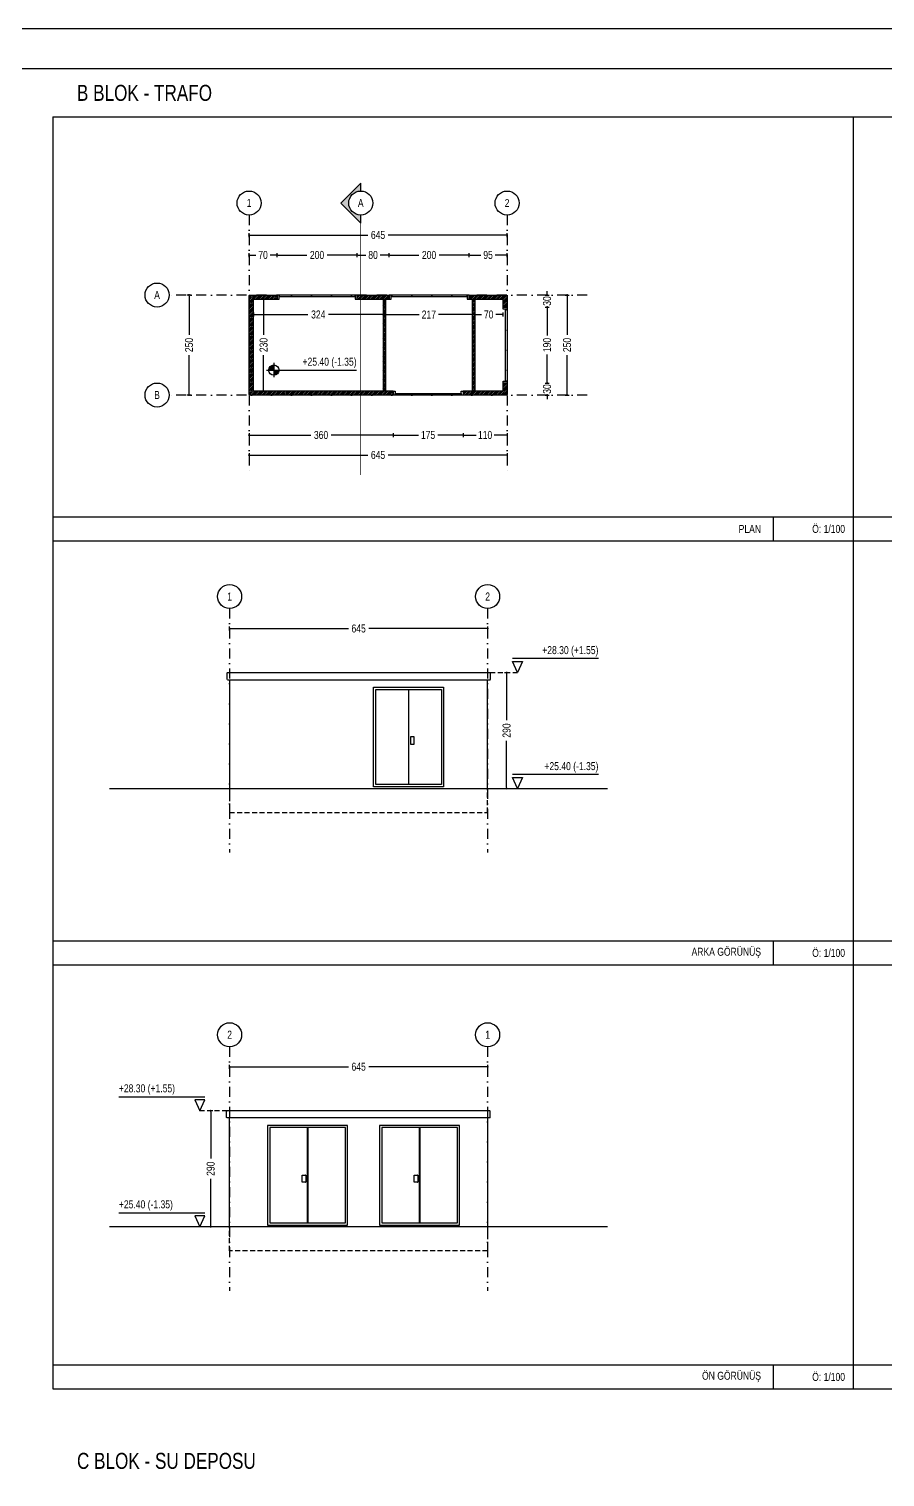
# Model space of a CAD drawing. Header units: centimetres. Extents: x 26569 to 160723, y -3143 to 14565.
# Drawn here: x 153141 to 155281, y 5937 to 9557 of the extents above; entities that cross this region are included whole.
import ezdxf
from ezdxf.enums import TextEntityAlignment as Align

# ---------------------------------------------------------------- set-up
doc = ezdxf.new("R2010")
doc.units = ezdxf.units.CM
doc.header["$LTSCALE"] = 100
doc.linetypes.add('DASHDOT2', pattern=[0.5, 0.25, -0.125, 0, -0.125])
doc.linetypes.add('HIDDEN2', pattern=[0.1875, 0.125, -0.0625])
for name, color, linetype in [('A-ANNO-DIMS', 187, 'Continuous'), ('A-ANNO-GRID', 155, 'DASHDOT2'), ('A-ANNO-TEXT', 50, 'Continuous'), ('A-ANNO-TTBL', 157, 'Continuous'), ('A-DOOR', 193, 'Continuous'), ('A-ELEV-01', 255, 'Continuous'), ('S-CONC', 5, 'Continuous'), ('S-HTCH', 8, 'Continuous')]:
    doc.layers.add(name, color=color, linetype=linetype)
doc.styles.add('Fields_100', font='act_simplex.shx', dxfattribs={"width": 0.8, "height": 20})
doc.styles.add('Fields_200', font='act_simplex.shx', dxfattribs={"width": 0.8, "height": 40})
doc.dimstyles.new('FIELDS_100', dxfattribs={"dimscale": 0, "dimtxt": 20, "dimasz": 5, "dimexe": 5, "dimexo": 5, "dimgap": 5, "dimtad": 0, "dimdec": 0, "dimzin": 0, "dimdsep": 46, "dimtxsty": 'Fields_100', "dimblk": 'DOT', "dimcen": 0.09, "dimclrt": 50, "dimadec": 0, "dimazin": 0, "dimtfac": 1, "dimtdec": 0, "dimtix": 1, "dimtofl": 0, "dimtmove": 1, "dimatfit": 3, "dimfxl": 5, "dimfxlon": 1, "dimtolj": 1, "dimtzin": 0, "dimarcsym": 0})
pattern_1 = [(45, (131937.099, 10770.5856), (-2.24506403, 2.24506403), [])]

# ---------------------------------------------------------------- blocks, each defined once
blk = doc.blocks.new('_Dot')
at = {"color": 0, "linetype": 'ByBlock', "lineweight": -2}
blk.add_line((-0.5, 0), (-1, 0), dxfattribs=at)
at = {"color": 0, "linetype": 'ByBlock', "const_width": 0.5}
blk.add_lwpolyline([(-0.25, 0, 1), (0.25, 0, 1)], format="xyb", close=True, dxfattribs=at)
blk = doc.blocks.new('*D541')
at = {"layer": 'A-ANNO-DIMS', "color": 0, "lineweight": -2, "transparency": 16777216}
for p, q in [((153761.1, 8987.1), (153761.1, 8997.1)), ((153766.1, 8992.1), (153835.6, 8992.1)), ((153956.2, 8992.1), (153886.7, 8992.1)), ((153961.2, 8987.1), (153961.2, 8997.1))]:
    blk.add_line(p, q, dxfattribs=at)
at = {"layer": 'DEFPOINTS', "color": 0, "transparency": 16777216}
for p in [(153961.2, 8992.1), (153761.1, 8890.7), (153961.2, 8892.1)]:
    blk.add_point(p, dxfattribs=at)
at = {"layer": 'A-ANNO-DIMS', "color": 0, "lineweight": -2, "transparency": 16777216, "xscale": 5, "yscale": 5, "zscale": 5, "rotation": 180}
blk.add_blockref('_Dot', (153761.1, 8992.1), dxfattribs=at)
at = {"layer": 'A-ANNO-DIMS', "color": 0, "lineweight": -2, "transparency": 16777216, "xscale": 5, "yscale": 5, "zscale": 5}
blk.add_blockref('_Dot', (153961.2, 8992.1), dxfattribs=at)
at = {"layer": 'A-ANNO-DIMS', "color": 50, "transparency": 16777216, "insert": (153861.2, 8992.1), "char_height": 20, "attachment_point": 5, "style": 'Fields_100'}
blk.add_mtext('\\A1;200', dxfattribs=at)
blk = doc.blocks.new('*D542')
at = {"layer": 'A-ANNO-DIMS', "color": 0, "lineweight": -2, "transparency": 16777216}
for p, q in [((153961.2, 8987.1), (153961.2, 8997.1)), ((153966.2, 8992.1), (153983.3, 8992.1)), ((154036.2, 8992.1), (154019.2, 8992.1)), ((154041.2, 8987.1), (154041.2, 8997.1))]:
    blk.add_line(p, q, dxfattribs=at)
at = {"layer": 'DEFPOINTS', "color": 0, "transparency": 16777216}
for p in [(154041.2, 8992.1), (153961.2, 8892.1), (154041.2, 8892.1)]:
    blk.add_point(p, dxfattribs=at)
at = {"layer": 'A-ANNO-DIMS', "color": 0, "lineweight": -2, "transparency": 16777216, "xscale": 5, "yscale": 5, "zscale": 5, "rotation": 180}
blk.add_blockref('_Dot', (153961.2, 8992.1), dxfattribs=at)
at = {"layer": 'A-ANNO-DIMS', "color": 0, "lineweight": -2, "transparency": 16777216, "xscale": 5, "yscale": 5, "zscale": 5}
blk.add_blockref('_Dot', (154041.2, 8992.1), dxfattribs=at)
at = {"layer": 'A-ANNO-DIMS', "color": 50, "transparency": 16777216, "insert": (154001.2, 8992.1), "char_height": 20, "attachment_point": 5, "style": 'Fields_100'}
blk.add_mtext('\\A1;80', dxfattribs=at)
blk = doc.blocks.new('*D543')
at = {"layer": 'A-ANNO-DIMS', "color": 0, "lineweight": -2, "transparency": 16777216}
for p, q in [((154041.2, 8987.1), (154041.2, 8997.1)), ((154046.2, 8992.1), (154115.7, 8992.1)), ((154236.2, 8992.1), (154166.8, 8992.1)), ((154241.2, 8987.1), (154241.2, 8997.1))]:
    blk.add_line(p, q, dxfattribs=at)
at = {"layer": 'DEFPOINTS', "color": 0, "transparency": 16777216}
for p in [(154241.2, 8992.1), (154041.2, 8892.1), (154241.2, 8892.1)]:
    blk.add_point(p, dxfattribs=at)
at = {"layer": 'A-ANNO-DIMS', "color": 0, "lineweight": -2, "transparency": 16777216, "xscale": 5, "yscale": 5, "zscale": 5, "rotation": 180}
blk.add_blockref('_Dot', (154041.2, 8992.1), dxfattribs=at)
at = {"layer": 'A-ANNO-DIMS', "color": 0, "lineweight": -2, "transparency": 16777216, "xscale": 5, "yscale": 5, "zscale": 5}
blk.add_blockref('_Dot', (154241.2, 8992.1), dxfattribs=at)
at = {"layer": 'A-ANNO-DIMS', "color": 50, "transparency": 16777216, "insert": (154141.2, 8992.1), "char_height": 20, "attachment_point": 5, "style": 'Fields_100'}
blk.add_mtext('\\A1;200', dxfattribs=at)
blk = doc.blocks.new('*D544')
at = {"layer": 'A-ANNO-DIMS', "color": 0, "lineweight": -2, "transparency": 16777216}
for p, q in [((154241.2, 8987.1), (154241.2, 8997.1)), ((154246.2, 8992.1), (154270.8, 8992.1)), ((154331.2, 8992.1), (154306.7, 8992.1)), ((154336.2, 8987.1), (154336.2, 8997.1))]:
    blk.add_line(p, q, dxfattribs=at)
at = {"layer": 'DEFPOINTS', "color": 0, "transparency": 16777216}
for p in [(154336.2, 8992.1), (154241.2, 8892.1), (154336.2, 8890.7)]:
    blk.add_point(p, dxfattribs=at)
at = {"layer": 'A-ANNO-DIMS', "color": 0, "lineweight": -2, "transparency": 16777216, "xscale": 5, "yscale": 5, "zscale": 5, "rotation": 180}
blk.add_blockref('_Dot', (154241.2, 8992.1), dxfattribs=at)
at = {"layer": 'A-ANNO-DIMS', "color": 0, "lineweight": -2, "transparency": 16777216, "xscale": 5, "yscale": 5, "zscale": 5}
blk.add_blockref('_Dot', (154336.2, 8992.1), dxfattribs=at)
at = {"layer": 'A-ANNO-DIMS', "color": 50, "transparency": 16777216, "insert": (154288.7, 8992.1), "char_height": 20, "attachment_point": 5, "style": 'Fields_100'}
blk.add_mtext('\\A1;95', dxfattribs=at)
blk = doc.blocks.new('*D545')
at = {"layer": 'A-ANNO-DIMS', "color": 0, "lineweight": -2, "transparency": 16777216}
for p, q in [((153691.2, 9037.1), (153691.2, 9047.1)), ((153696.2, 9042.1), (153988.2, 9042.1)), ((154331.2, 9042.1), (154039.3, 9042.1)), ((154336.2, 9037.1), (154336.2, 9047.1))]:
    blk.add_line(p, q, dxfattribs=at)
at = {"layer": 'DEFPOINTS', "color": 0, "transparency": 16777216}
for p in [(154336.2, 9042.1), (153691.2, 8890.7), (154336.2, 8890.7)]:
    blk.add_point(p, dxfattribs=at)
at = {"layer": 'A-ANNO-DIMS', "color": 0, "lineweight": -2, "transparency": 16777216, "xscale": 5, "yscale": 5, "zscale": 5, "rotation": 180}
blk.add_blockref('_Dot', (153691.2, 9042.1), dxfattribs=at)
at = {"layer": 'A-ANNO-DIMS', "color": 0, "lineweight": -2, "transparency": 16777216, "xscale": 5, "yscale": 5, "zscale": 5}
blk.add_blockref('_Dot', (154336.2, 9042.1), dxfattribs=at)
at = {"layer": 'A-ANNO-DIMS', "color": 50, "transparency": 16777216, "insert": (154013.7, 9042.1), "char_height": 20, "attachment_point": 5, "style": 'Fields_100'}
blk.add_mtext('\\A1;645', dxfattribs=at)
blk = doc.blocks.new('*D546')
at = {"layer": 'A-ANNO-DIMS', "color": 0, "lineweight": -2, "transparency": 16777216}
for p, q in [((153691.2, 8547.1), (153691.2, 8537.1)), ((154051.2, 8547.1), (154051.2, 8537.1)), ((153696.2, 8542.1), (153845.7, 8542.1)), ((154046.2, 8542.1), (153896.8, 8542.1))]:
    blk.add_line(p, q, dxfattribs=at)
at = {"layer": 'DEFPOINTS', "color": 0, "transparency": 16777216}
for p in [(153691.2, 8643.5), (154051.2, 8642.1), (154051.2, 8542.1)]:
    blk.add_point(p, dxfattribs=at)
at = {"layer": 'A-ANNO-DIMS', "color": 0, "lineweight": -2, "transparency": 16777216, "xscale": 5, "yscale": 5, "zscale": 5, "rotation": 180}
blk.add_blockref('_Dot', (153691.2, 8542.1), dxfattribs=at)
at = {"layer": 'A-ANNO-DIMS', "color": 0, "lineweight": -2, "transparency": 16777216, "xscale": 5, "yscale": 5, "zscale": 5}
blk.add_blockref('_Dot', (154051.2, 8542.1), dxfattribs=at)
at = {"layer": 'A-ANNO-DIMS', "color": 50, "transparency": 16777216, "insert": (153871.2, 8542.1), "char_height": 20, "attachment_point": 5, "style": 'Fields_100'}
blk.add_mtext('\\A1;360', dxfattribs=at)
blk = doc.blocks.new('*D547')
at = {"layer": 'A-ANNO-DIMS', "color": 0, "lineweight": -2, "transparency": 16777216}
for p, q in [((154051.2, 8547.1), (154051.2, 8537.1)), ((154226.2, 8547.1), (154226.2, 8537.1)), ((154056.2, 8542.1), (154114.7, 8542.1)), ((154221.2, 8542.1), (154162.8, 8542.1))]:
    blk.add_line(p, q, dxfattribs=at)
at = {"layer": 'DEFPOINTS', "color": 0, "transparency": 16777216}
for p in [(154051.2, 8642.1), (154226.2, 8642.1), (154226.2, 8542.1)]:
    blk.add_point(p, dxfattribs=at)
at = {"layer": 'A-ANNO-DIMS', "color": 0, "lineweight": -2, "transparency": 16777216, "xscale": 5, "yscale": 5, "zscale": 5, "rotation": 180}
blk.add_blockref('_Dot', (154051.2, 8542.1), dxfattribs=at)
at = {"layer": 'A-ANNO-DIMS', "color": 0, "lineweight": -2, "transparency": 16777216, "xscale": 5, "yscale": 5, "zscale": 5}
blk.add_blockref('_Dot', (154226.2, 8542.1), dxfattribs=at)
at = {"layer": 'A-ANNO-DIMS', "color": 50, "transparency": 16777216, "insert": (154138.7, 8542.1), "char_height": 20, "attachment_point": 5, "style": 'Fields_100'}
blk.add_mtext('\\A1;175', dxfattribs=at)
blk = doc.blocks.new('*D548')
at = {"layer": 'A-ANNO-DIMS', "color": 0, "lineweight": -2, "transparency": 16777216}
for p, q in [((154226.2, 8547.1), (154226.2, 8537.1)), ((154336.2, 8547.1), (154336.2, 8537.1)), ((154231.2, 8542.1), (154258.7, 8542.1)), ((154331.2, 8542.1), (154303.8, 8542.1))]:
    blk.add_line(p, q, dxfattribs=at)
at = {"layer": 'DEFPOINTS', "color": 0, "transparency": 16777216}
for p in [(154226.2, 8642.1), (154336.2, 8643.5), (154336.2, 8542.1)]:
    blk.add_point(p, dxfattribs=at)
at = {"layer": 'A-ANNO-DIMS', "color": 0, "lineweight": -2, "transparency": 16777216, "xscale": 5, "yscale": 5, "zscale": 5, "rotation": 180}
blk.add_blockref('_Dot', (154226.2, 8542.1), dxfattribs=at)
at = {"layer": 'A-ANNO-DIMS', "color": 0, "lineweight": -2, "transparency": 16777216, "xscale": 5, "yscale": 5, "zscale": 5}
blk.add_blockref('_Dot', (154336.2, 8542.1), dxfattribs=at)
at = {"layer": 'A-ANNO-DIMS', "color": 50, "transparency": 16777216, "insert": (154281.2, 8542.1), "char_height": 20, "attachment_point": 5, "style": 'Fields_100'}
blk.add_mtext('\\A1;110', dxfattribs=at)
blk = doc.blocks.new('*D549')
at = {"layer": 'A-ANNO-DIMS', "color": 0, "lineweight": -2, "transparency": 16777216}
for p, q in [((153691.2, 8497.1), (153691.2, 8487.1)), ((153696.2, 8492.1), (153988.2, 8492.1)), ((154331.2, 8492.1), (154039.3, 8492.1)), ((154336.2, 8497.1), (154336.2, 8487.1))]:
    blk.add_line(p, q, dxfattribs=at)
at = {"layer": 'DEFPOINTS', "color": 0, "transparency": 16777216}
for p in [(154336.2, 8964), (153691.2, 8643.5), (154336.2, 8492.1)]:
    blk.add_point(p, dxfattribs=at)
at = {"layer": 'A-ANNO-DIMS', "color": 0, "lineweight": -2, "transparency": 16777216, "xscale": 5, "yscale": 5, "zscale": 5, "rotation": 180}
blk.add_blockref('_Dot', (153691.2, 8492.1), dxfattribs=at)
at = {"layer": 'A-ANNO-DIMS', "color": 0, "lineweight": -2, "transparency": 16777216, "xscale": 5, "yscale": 5, "zscale": 5}
blk.add_blockref('_Dot', (154336.2, 8492.1), dxfattribs=at)
at = {"layer": 'A-ANNO-DIMS', "color": 50, "transparency": 16777216, "insert": (154013.7, 8492.1), "char_height": 20, "attachment_point": 5, "style": 'Fields_100'}
blk.add_mtext('\\A1;645', dxfattribs=at)
blk = doc.blocks.new('*D550')
at = {"layer": 'A-ANNO-DIMS', "color": 0, "lineweight": -2, "transparency": 16777216}
for p, q in [((153691.2, 8987.1), (153691.2, 8997.1)), ((153696.2, 8992.1), (153708.3, 8992.1)), ((153756.2, 8992.1), (153744.2, 8992.1)), ((153761.2, 8987.1), (153761.2, 8997.1))]:
    blk.add_line(p, q, dxfattribs=at)
at = {"layer": 'DEFPOINTS', "color": 0, "transparency": 16777216}
for p in [(153761.2, 8992.1), (153691.2, 8890.7), (153761.2, 8892.1)]:
    blk.add_point(p, dxfattribs=at)
at = {"layer": 'A-ANNO-DIMS', "color": 0, "lineweight": -2, "transparency": 16777216, "xscale": 5, "yscale": 5, "zscale": 5, "rotation": 180}
blk.add_blockref('_Dot', (153691.2, 8992.1), dxfattribs=at)
at = {"layer": 'A-ANNO-DIMS', "color": 0, "lineweight": -2, "transparency": 16777216, "xscale": 5, "yscale": 5, "zscale": 5}
blk.add_blockref('_Dot', (153761.2, 8992.1), dxfattribs=at)
at = {"layer": 'A-ANNO-DIMS', "color": 50, "transparency": 16777216, "insert": (153726.2, 8992.1), "char_height": 20, "attachment_point": 5, "style": 'Fields_100'}
blk.add_mtext('\\A1;70', dxfattribs=at)
blk = doc.blocks.new('*D551')
at = {"layer": 'A-ANNO-DIMS', "color": 0, "lineweight": -2, "transparency": 16777216}
for p, q in [((154481.2, 8892.1), (154491.2, 8892.1)), ((154486.2, 8887.1), (154486.2, 8792.7)), ((154486.2, 8647.1), (154486.2, 8741.5)), ((154481.2, 8642.1), (154491.2, 8642.1))]:
    blk.add_line(p, q, dxfattribs=at)
at = {"layer": 'DEFPOINTS', "color": 0, "transparency": 16777216}
for p in [(154334.8, 8892.1), (154334.8, 8642.1), (154486.2, 8642.1)]:
    blk.add_point(p, dxfattribs=at)
at = {"layer": 'A-ANNO-DIMS', "color": 0, "lineweight": -2, "transparency": 16777216, "xscale": 5, "yscale": 5, "zscale": 5}
for p, rotation in [((154486.2, 8892.1), 90), ((154486.2, 8642.1), 270)]:
    blk.add_blockref('_Dot', p, dxfattribs=dict(at, rotation=rotation))
at = {"layer": 'A-ANNO-DIMS', "color": 50, "transparency": 16777216, "insert": (154486.2, 8767.1), "char_height": 20, "attachment_point": 5, "rotation": 90, "style": 'Fields_100'}
blk.add_mtext('\\A1;250', dxfattribs=at)
blk = doc.blocks.new('*D552')
at = {"layer": 'A-ANNO-DIMS', "color": 0, "lineweight": -2, "transparency": 16777216}
for p, q in [((154431.2, 8672.1), (154441.2, 8672.1)), ((154436.2, 8677.1), (154436.2, 8682.1)), ((154431.2, 8642.1), (154441.2, 8642.1)), ((154436.2, 8637.1), (154436.2, 8632.1))]:
    blk.add_line(p, q, dxfattribs=at)
at = {"layer": 'DEFPOINTS', "color": 0, "transparency": 16777216}
for p in [(154334.8, 8672.1), (154436.2, 8672.1), (154334.8, 8642.1)]:
    blk.add_point(p, dxfattribs=at)
at = {"layer": 'A-ANNO-DIMS', "color": 0, "lineweight": -2, "transparency": 16777216, "xscale": 5, "yscale": 5, "zscale": 5}
for p, rotation in [((154436.2, 8672.1), 270), ((154436.2, 8642.1), 90)]:
    blk.add_blockref('_Dot', p, dxfattribs=dict(at, rotation=rotation))
at = {"layer": 'A-ANNO-DIMS', "color": 50, "transparency": 16777216, "insert": (154436.2, 8657.1), "char_height": 20, "attachment_point": 5, "rotation": 90, "style": 'Fields_100'}
blk.add_mtext('\\A1;30', dxfattribs=at)
blk = doc.blocks.new('*D553')
at = {"layer": 'A-ANNO-DIMS', "color": 0, "lineweight": -2, "transparency": 16777216}
for p, q in [((154431.2, 8862.1), (154441.2, 8862.1)), ((154436.2, 8857.1), (154436.2, 8791.1)), ((154436.2, 8677.1), (154436.2, 8743)), ((154431.2, 8672.1), (154441.2, 8672.1))]:
    blk.add_line(p, q, dxfattribs=at)
at = {"layer": 'DEFPOINTS', "color": 0, "transparency": 16777216}
for p in [(154336.2, 8862.1), (154436.2, 8862.1), (154334.8, 8672.1)]:
    blk.add_point(p, dxfattribs=at)
at = {"layer": 'A-ANNO-DIMS', "color": 0, "lineweight": -2, "transparency": 16777216, "xscale": 5, "yscale": 5, "zscale": 5}
for p, rotation in [((154436.2, 8862.1), 90), ((154436.2, 8672.1), 270)]:
    blk.add_blockref('_Dot', p, dxfattribs=dict(at, rotation=rotation))
at = {"layer": 'A-ANNO-DIMS', "color": 50, "transparency": 16777216, "insert": (154436.2, 8767.1), "char_height": 20, "attachment_point": 5, "rotation": 90, "style": 'Fields_100'}
blk.add_mtext('\\A1;190', dxfattribs=at)
blk = doc.blocks.new('*D554')
at = {"layer": 'A-ANNO-DIMS', "color": 0, "lineweight": -2, "transparency": 16777216}
for p, q in [((154431.2, 8892.1), (154441.2, 8892.1)), ((154436.2, 8897.1), (154436.2, 8902.1)), ((154431.2, 8862.1), (154441.2, 8862.1)), ((154436.2, 8857.1), (154436.2, 8852.1))]:
    blk.add_line(p, q, dxfattribs=at)
at = {"layer": 'DEFPOINTS', "color": 0, "transparency": 16777216}
for p in [(154334.8, 8892.1), (154436.2, 8892.1), (154336.2, 8862.1)]:
    blk.add_point(p, dxfattribs=at)
at = {"layer": 'A-ANNO-DIMS', "color": 0, "lineweight": -2, "transparency": 16777216, "xscale": 5, "yscale": 5, "zscale": 5}
for p, rotation in [((154436.2, 8892.1), 270), ((154436.2, 8862.1), 90)]:
    blk.add_blockref('_Dot', p, dxfattribs=dict(at, rotation=rotation))
at = {"layer": 'A-ANNO-DIMS', "color": 50, "transparency": 16777216, "insert": (154436.2, 8877.1), "char_height": 20, "attachment_point": 5, "rotation": 90, "style": 'Fields_100'}
blk.add_mtext('\\A1;30', dxfattribs=at)
blk = doc.blocks.new('*D555')
at = {"layer": 'A-ANNO-DIMS', "color": 0, "lineweight": -2, "transparency": 16777216}
for p, q in [((153546.2, 8892.1), (153536.2, 8892.1)), ((153541.2, 8887.1), (153541.2, 8792.7)), ((153541.2, 8647.1), (153541.2, 8741.5)), ((153546.2, 8642.1), (153536.2, 8642.1))]:
    blk.add_line(p, q, dxfattribs=at)
at = {"layer": 'DEFPOINTS', "color": 0, "transparency": 16777216}
for p in [(153541.2, 8892.1), (153692.6, 8892.1), (153692.6, 8642.1)]:
    blk.add_point(p, dxfattribs=at)
at = {"layer": 'A-ANNO-DIMS', "color": 0, "lineweight": -2, "transparency": 16777216, "xscale": 5, "yscale": 5, "zscale": 5}
for p, rotation in [((153541.2, 8892.1), 90), ((153541.2, 8642.1), 270)]:
    blk.add_blockref('_Dot', p, dxfattribs=dict(at, rotation=rotation))
at = {"layer": 'A-ANNO-DIMS', "color": 50, "transparency": 16777216, "insert": (153541.2, 8767.1), "char_height": 20, "attachment_point": 5, "rotation": 90, "style": 'Fields_100'}
blk.add_mtext('\\A1;250', dxfattribs=at)
blk = doc.blocks.new('*D556')
at = {"layer": 'A-ANNO-DIMS', "color": 0, "lineweight": -2, "transparency": 16777216}
for p, q in [((153702.2, 8848.3), (153702.2, 8838.3)), ((153707.2, 8843.3), (153838.3, 8843.3)), ((154021.2, 8843.3), (153890.2, 8843.3)), ((154026.2, 8848.3), (154026.2, 8838.3))]:
    blk.add_line(p, q, dxfattribs=at)
at = {"layer": 'DEFPOINTS', "color": 0, "transparency": 16777216}
for p in [(153702.2, 8882.1), (154026.2, 8882.1), (154026.2, 8843.3)]:
    blk.add_point(p, dxfattribs=at)
at = {"layer": 'A-ANNO-DIMS', "color": 0, "lineweight": -2, "transparency": 16777216, "xscale": 5, "yscale": 5, "zscale": 5, "rotation": 180}
blk.add_blockref('_Dot', (153702.2, 8843.3), dxfattribs=at)
at = {"layer": 'A-ANNO-DIMS', "color": 0, "lineweight": -2, "transparency": 16777216, "xscale": 5, "yscale": 5, "zscale": 5}
blk.add_blockref('_Dot', (154026.2, 8843.3), dxfattribs=at)
at = {"layer": 'A-ANNO-DIMS', "color": 50, "transparency": 16777216, "insert": (153864.2, 8843.3), "char_height": 20, "attachment_point": 5, "style": 'Fields_100'}
blk.add_mtext('\\A1;324', dxfattribs=at)
blk = doc.blocks.new('*D557')
at = {"layer": 'A-ANNO-DIMS', "color": 0, "lineweight": -2, "transparency": 16777216}
for p, q in [((154032.2, 8848.3), (154032.2, 8838.3)), ((154037.2, 8843.3), (154116.7, 8843.3)), ((154244.2, 8843.3), (154164.8, 8843.3)), ((154249.2, 8848.3), (154249.2, 8838.3))]:
    blk.add_line(p, q, dxfattribs=at)
at = {"layer": 'DEFPOINTS', "color": 0, "transparency": 16777216}
for p in [(154032.2, 8882.1), (154249.2, 8882.1), (154249.2, 8843.3)]:
    blk.add_point(p, dxfattribs=at)
at = {"layer": 'A-ANNO-DIMS', "color": 0, "lineweight": -2, "transparency": 16777216, "xscale": 5, "yscale": 5, "zscale": 5, "rotation": 180}
blk.add_blockref('_Dot', (154032.2, 8843.3), dxfattribs=at)
at = {"layer": 'A-ANNO-DIMS', "color": 0, "lineweight": -2, "transparency": 16777216, "xscale": 5, "yscale": 5, "zscale": 5}
blk.add_blockref('_Dot', (154249.2, 8843.3), dxfattribs=at)
at = {"layer": 'A-ANNO-DIMS', "color": 50, "transparency": 16777216, "insert": (154140.7, 8843.3), "char_height": 20, "attachment_point": 5, "style": 'Fields_100'}
blk.add_mtext('\\A1;217', dxfattribs=at)
blk = doc.blocks.new('*D558')
at = {"layer": 'A-ANNO-DIMS', "color": 0, "lineweight": -2, "transparency": 16777216}
for p, q in [((154255.2, 8848.3), (154255.2, 8838.3)), ((154260.2, 8843.3), (154272.3, 8843.3)), ((154320.2, 8843.3), (154308.2, 8843.3)), ((154325.2, 8848.3), (154325.2, 8838.3))]:
    blk.add_line(p, q, dxfattribs=at)
at = {"layer": 'DEFPOINTS', "color": 0, "transparency": 16777216}
for p in [(154255.2, 8882.1), (154325.2, 8882.1), (154325.2, 8843.3)]:
    blk.add_point(p, dxfattribs=at)
at = {"layer": 'A-ANNO-DIMS', "color": 0, "lineweight": -2, "transparency": 16777216, "xscale": 5, "yscale": 5, "zscale": 5, "rotation": 180}
blk.add_blockref('_Dot', (154255.2, 8843.3), dxfattribs=at)
at = {"layer": 'A-ANNO-DIMS', "color": 0, "lineweight": -2, "transparency": 16777216, "xscale": 5, "yscale": 5, "zscale": 5}
blk.add_blockref('_Dot', (154325.2, 8843.3), dxfattribs=at)
at = {"layer": 'A-ANNO-DIMS', "color": 50, "transparency": 16777216, "insert": (154290.2, 8843.3), "char_height": 20, "attachment_point": 5, "style": 'Fields_100'}
blk.add_mtext('\\A1;70', dxfattribs=at)
blk = doc.blocks.new('*D559')
at = {"layer": 'A-ANNO-DIMS', "color": 0, "lineweight": -2, "transparency": 16777216}
for p, q in [((153722.6, 8882.1), (153732.6, 8882.1)), ((153727.6, 8877.1), (153727.6, 8792.7)), ((153727.6, 8657.1), (153727.6, 8741.5)), ((153722.6, 8652.1), (153732.6, 8652.1))]:
    blk.add_line(p, q, dxfattribs=at)
at = {"layer": 'DEFPOINTS', "color": 0, "transparency": 16777216}
for p in [(153702.2, 8882.1), (153702.2, 8652.1), (153727.6, 8652.1)]:
    blk.add_point(p, dxfattribs=at)
at = {"layer": 'A-ANNO-DIMS', "color": 0, "lineweight": -2, "transparency": 16777216, "xscale": 5, "yscale": 5, "zscale": 5}
for p, rotation in [((153727.6, 8882.1), 90), ((153727.6, 8652.1), 270)]:
    blk.add_blockref('_Dot', p, dxfattribs=dict(at, rotation=rotation))
at = {"layer": 'A-ANNO-DIMS', "color": 50, "transparency": 16777216, "insert": (153727.6, 8767.1), "char_height": 20, "attachment_point": 5, "rotation": 90, "style": 'Fields_100'}
blk.add_mtext('\\A1;230', dxfattribs=at)
blk = doc.blocks.new('*D535')
at = {"layer": 'A-ANNO-DIMS', "color": 0, "lineweight": -2, "transparency": 16777216}
for p, q in [((153642.7, 8053.3), (153642.7, 8063.3)), ((153647.7, 8058.3), (153939.6, 8058.3)), ((154282.7, 8058.3), (153990.7, 8058.3)), ((154287.7, 8053.3), (154287.7, 8063.3))]:
    blk.add_line(p, q, dxfattribs=at)
at = {"layer": 'DEFPOINTS', "color": 0, "transparency": 16777216}
for p in [(154287.7, 8058.3), (153642.7, 7946.9), (154287.7, 7946.9)]:
    blk.add_point(p, dxfattribs=at)
at = {"layer": 'A-ANNO-DIMS', "color": 0, "lineweight": -2, "transparency": 16777216, "xscale": 5, "yscale": 5, "zscale": 5, "rotation": 180}
blk.add_blockref('_Dot', (153642.7, 8058.3), dxfattribs=at)
at = {"layer": 'A-ANNO-DIMS', "color": 0, "lineweight": -2, "transparency": 16777216, "xscale": 5, "yscale": 5, "zscale": 5}
blk.add_blockref('_Dot', (154287.7, 8058.3), dxfattribs=at)
at = {"layer": 'A-ANNO-DIMS', "color": 50, "transparency": 16777216, "insert": (153965.2, 8058.3), "char_height": 20, "attachment_point": 5, "style": 'Fields_100'}
blk.add_mtext('\\A1;645', dxfattribs=at)
blk = doc.blocks.new('*D536')
at = {"layer": 'A-ANNO-DIMS', "color": 0, "lineweight": -2, "transparency": 16777216}
for p, q in [((154330, 7948.3), (154340, 7948.3)), ((154335, 7943.3), (154335, 7828.9)), ((154335, 7663.3), (154335, 7777.7)), ((154330, 7658.3), (154340, 7658.3))]:
    blk.add_line(p, q, dxfattribs=at)
at = {"layer": 'DEFPOINTS', "color": 0, "transparency": 16777216}
for p in [(154296.7, 7948.3), (154335, 7948.3), (154287.7, 7658.3)]:
    blk.add_point(p, dxfattribs=at)
at = {"layer": 'A-ANNO-DIMS', "color": 0, "lineweight": -2, "transparency": 16777216, "xscale": 5, "yscale": 5, "zscale": 5}
for p, rotation in [((154335, 7948.3), 90), ((154335, 7658.3), 270)]:
    blk.add_blockref('_Dot', p, dxfattribs=dict(at, rotation=rotation))
at = {"layer": 'A-ANNO-DIMS', "color": 50, "transparency": 16777216, "insert": (154335, 7803.3), "char_height": 20, "attachment_point": 5, "rotation": 90, "style": 'Fields_100'}
blk.add_mtext('\\A1;290', dxfattribs=at)
blk = doc.blocks.new('*D530')
at = {"layer": 'A-ANNO-DIMS', "color": 0, "lineweight": -2, "transparency": 16777216}
for p, q in [((153642.7, 6957.8), (153642.7, 6967.8)), ((153647.7, 6962.8), (153939.6, 6962.8)), ((154282.7, 6962.8), (153990.7, 6962.8)), ((154287.7, 6957.8), (154287.7, 6967.8))]:
    blk.add_line(p, q, dxfattribs=at)
at = {"layer": 'DEFPOINTS', "color": 0, "transparency": 16777216}
for p in [(153642.7, 6962.8), (153642.7, 6851.4), (154287.7, 6851.4)]:
    blk.add_point(p, dxfattribs=at)
at = {"layer": 'A-ANNO-DIMS', "color": 0, "lineweight": -2, "transparency": 16777216, "xscale": 5, "yscale": 5, "zscale": 5, "rotation": 180}
blk.add_blockref('_Dot', (153642.7, 6962.8), dxfattribs=at)
at = {"layer": 'A-ANNO-DIMS', "color": 0, "lineweight": -2, "transparency": 16777216, "xscale": 5, "yscale": 5, "zscale": 5}
blk.add_blockref('_Dot', (154287.7, 6962.8), dxfattribs=at)
at = {"layer": 'A-ANNO-DIMS', "color": 50, "transparency": 16777216, "insert": (153965.2, 6962.8), "char_height": 20, "attachment_point": 5, "style": 'Fields_100'}
blk.add_mtext('\\A1;645', dxfattribs=at)
blk = doc.blocks.new('*D531')
at = {"layer": 'A-ANNO-DIMS', "color": 0, "lineweight": -2, "transparency": 16777216}
for p, q in [((153600.3, 6852.8), (153590.3, 6852.8)), ((153595.3, 6847.8), (153595.3, 6733.4)), ((153595.3, 6567.8), (153595.3, 6682.2)), ((153600.3, 6562.8), (153590.3, 6562.8))]:
    blk.add_line(p, q, dxfattribs=at)
at = {"layer": 'DEFPOINTS', "color": 0, "transparency": 16777216}
for p in [(153595.3, 6852.8), (153633.7, 6852.8), (153642.7, 6562.8)]:
    blk.add_point(p, dxfattribs=at)
at = {"layer": 'A-ANNO-DIMS', "color": 0, "lineweight": -2, "transparency": 16777216, "xscale": 5, "yscale": 5, "zscale": 5}
for p, rotation in [((153595.3, 6852.8), 90), ((153595.3, 6562.8), 270)]:
    blk.add_blockref('_Dot', p, dxfattribs=dict(at, rotation=rotation))
at = {"layer": 'A-ANNO-DIMS', "color": 50, "transparency": 16777216, "insert": (153595.3, 6707.8), "char_height": 20, "attachment_point": 5, "rotation": 90, "style": 'Fields_100'}
blk.add_mtext('\\A1;290', dxfattribs=at)

msp = doc.modelspace()

# ---------------------------------------------------------------- hatches: boundary and pattern name
at = {"layer": 'A-ANNO-DIMS'}
h = msp.add_hatch(color=256, dxfattribs=at)
h.paths.add_polyline_path([(153753.17, 8717.29, 0.4142136), (153740.17, 8704.29), (153753.17, 8704.29)])
h.paths.add_polyline_path([(153766.17, 8704.29), (153753.17, 8704.29), (153753.17, 8691.29, 0.4142136)])
at = {"layer": 'A-ANNO-GRID'}
h = msp.add_hatch(color=256, dxfattribs=at)
h.dxf.hatch_style = 1
h.paths.add_polyline_path([(153970.4, 9092.08, -0.4142136), (153940.4, 9122.08, -0.4142136), (153970.4, 9152.08), (153970.4, 9172.08), (153920.4, 9122.08), (153970.4, 9072.08)])
at = {"layer": 'S-HTCH'}
h = msp.add_hatch(dxfattribs=at)
h.set_pattern_fill('ANSI31', color=256)
h.set_pattern_definition(pattern_1)
h.paths.add_polyline_path([(154325.23, 8862.08), (154325.23, 8882.08), (154241.23, 8882.08), (154241.23, 8892.08), (154334.82, 8892.08), (154336.23, 8890.67), (154336.23, 8862.08)])
h.paths.add_polyline_path([(153702.23, 8652.08), (154051.23, 8652.08), (154051.23, 8642.08), (153692.65, 8642.08), (153691.23, 8643.49), (153691.23, 8890.67), (153692.65, 8892.08), (153761.23, 8892.08), (153761.23, 8882.08), (153702.23, 8882.08)])
h.paths.add_polyline_path([(154226.23, 8642.08), (154226.23, 8652.08), (154325.23, 8652.08), (154325.23, 8672.08), (154336.23, 8672.08), (154336.23, 8643.49), (154334.82, 8642.08)])
h.paths.add_polyline_path([(154041.23, 8892.08), (154041.23, 8882.08), (153961.23, 8882.08), (153961.23, 8892.08)], flags=17)
h = msp.add_hatch(dxfattribs=at)
h.set_pattern_fill('ANSI31', color=256)
h.set_pattern_definition(pattern_1)
h.paths.add_polyline_path([(154032.23, 8882.08), (154026.23, 8882.08), (154026.23, 8652.08), (154032.23, 8652.08)])
h.paths.add_polyline_path([(154110.11, 8691.86), (154163.58, 8691.86), (154163.58, 8712.47), (154110.11, 8712.47)], flags=9)
h = msp.add_hatch(dxfattribs=at)
h.set_pattern_fill('ANSI31', color=256)
h.set_pattern_definition(pattern_1)
h.paths.add_polyline_path([(154255.23, 8882.08), (154249.23, 8882.08), (154249.23, 8652.08), (154255.23, 8652.08)])

# ---------------------------------------------------------------- linework, layer by layer
at = {"layer": 'A-ANNO-DIMS'}
for p, q in [((153735.17, 8704.29), (153959.91, 8704.29)), ((153753.17, 8722.29), (153753.17, 8686.29))]:
    msp.add_line(p, q, dxfattribs=at)
at = {"layer": 'A-ANNO-DIMS', "linetype": 'HIDDEN2'}
for p, q in [((154294.16, 7948.31), (154361.89, 7948.31)), ((153636.16, 6852.79), (153568.42, 6852.79))]:
    msp.add_line(p, q, dxfattribs=at)
at = {"layer": 'A-ANNO-DIMS'}
for points in [[(154564.54, 7983.31), (154349.39, 7983.31)], [(154564.54, 7693.31), (154349.39, 7693.31)], [(153365.78, 6887.79), (153580.92, 6887.79)], [(153365.78, 6597.79), (153580.92, 6597.79)]]:
    msp.add_lwpolyline(points, dxfattribs=at)
for points in [[(154361.89, 7948.31), (154349.39, 7975.81), (154374.39, 7975.81)], [(154361.89, 7658.31), (154349.39, 7685.81), (154374.39, 7685.81)], [(153568.42, 6852.79), (153580.92, 6880.29), (153555.92, 6880.29)], [(153568.42, 6562.79), (153580.92, 6590.29), (153555.92, 6590.29)]]:
    msp.add_lwpolyline(points, close=True, dxfattribs=at)
msp.add_circle((153753.17, 8704.29), 13, dxfattribs=at)
at = {"layer": 'A-ANNO-GRID'}
for p, q in [((153691.23, 9092.08), (153691.23, 8442.08)), ((154336.23, 9092.08), (154336.23, 8442.08)), ((154536.23, 8892.08), (153491.23, 8892.08)), ((154536.23, 8642.08), (153491.23, 8642.08)), ((153642.66, 8108.31), (153642.66, 7498.31)), ((154287.66, 8108.31), (154287.66, 7498.31)), ((153642.66, 7012.79), (153642.66, 6402.79)), ((154287.66, 7012.79), (154287.66, 6402.79))]:
    msp.add_line(p, q, dxfattribs=at)
at = {"layer": 'A-ANNO-GRID', "linetype": 'Continuous', "ltscale": 10}
msp.add_lwpolyline([(153970.4, 9152.08), (153970.4, 9172.08), (153920.4, 9122.08), (153970.4, 9072.08), (153970.4, 9092.08)], dxfattribs=at)
at = {"layer": 'A-ANNO-GRID', "ltscale": 0.5, "const_width": 2}
msp.add_lwpolyline([(153970.4, 9072.08), (153970.4, 8442.08)], dxfattribs=at)
at = {"layer": 'A-ANNO-GRID', "linetype": 'Continuous', "ltscale": 10}
for centre in [(153691.23, 9122.08), (153970.4, 9122.08), (154336.23, 9122.08), (153461.23, 8892.08), (153461.23, 8642.08), (153642.66, 8138.31), (154287.66, 8138.31), (153642.66, 7042.79), (154287.66, 7042.79)]:
    msp.add_circle(centre, 30, dxfattribs=at)
at = {"layer": 'A-ANNO-TTBL'}
for p, q in [((153201.02, 9337.18), (157201.02, 9337.18)), ((153201.02, 9337.18), (153201.02, 6157.18)), ((155201.02, 9337.18), (155201.02, 8277.18)), ((153201.02, 8337.18), (157201.02, 8337.18)), ((155001.02, 8337.18), (155001.02, 8277.18)), ((153201.02, 8277.18), (157201.02, 8277.18)), ((155201.02, 8277.18), (155201.02, 7217.18)), ((153201.02, 7277.18), (157201.02, 7277.18)), ((155001.02, 7277.18), (155001.02, 7217.18)), ((153201.02, 7217.18), (157201.02, 7217.18)), ((155201.02, 7217.18), (155201.02, 6157.18)), ((153201.02, 6217.18), (157201.02, 6217.18)), ((155001.02, 6217.18), (155001.02, 6157.18)), ((153201.02, 6157.18), (157201.02, 6157.18))]:
    msp.add_line(p, q, dxfattribs=at)
for points in [[(157421.04, -3142.83), (157421.04, 9557.17), (26568.76, 9557.19), (26568.76, -3142.81)], [(157321.04, -3042.83), (157321.04, 9457.17), (26668.76, 9457.19), (26668.76, -3042.81)]]:
    msp.add_lwpolyline(points, close=True, dxfattribs=at)
at = {"layer": 'A-DOOR'}
for points in [[(153761.23, 8882.08), (153766.23, 8882.08), (153766.23, 8892.08), (153761.23, 8892.08)], [(153766.23, 8888.08), (153956.23, 8888.08), (153956.23, 8892.08), (153766.23, 8892.08)], [(153956.23, 8882.08), (153961.23, 8882.08), (153961.23, 8892.08), (153956.23, 8892.08)], [(154041.23, 8882.08), (154046.23, 8882.08), (154046.23, 8892.08), (154041.23, 8892.08)], [(154046.23, 8888.08), (154236.23, 8888.08), (154236.23, 8892.08), (154046.23, 8892.08)], [(154236.23, 8882.08), (154241.23, 8882.08), (154241.23, 8892.08), (154236.23, 8892.08)], [(154326.23, 8857.08), (154326.23, 8862.08), (154336.23, 8862.08), (154336.23, 8857.08)], [(154332.23, 8677.08), (154332.23, 8857.08), (154336.23, 8857.08), (154336.23, 8677.08)], [(154326.23, 8672.08), (154326.23, 8677.08), (154336.23, 8677.08), (154336.23, 8672.08)], [(154051.23, 8652.08), (154056.23, 8652.08), (154056.23, 8642.08), (154051.23, 8642.08)], [(154056.23, 8646.08), (154221.23, 8646.08), (154221.23, 8642.08), (154056.23, 8642.08)], [(154221.23, 8652.08), (154226.23, 8652.08), (154226.23, 8642.08), (154221.23, 8642.08)]]:
    msp.add_lwpolyline(points, close=True, dxfattribs=at)
at = {"layer": 'A-ELEV-01'}
for p, q in [((153637.16, 7948.31), (153636.16, 7947.31)), ((153636.16, 7931.31), (153636.16, 7947.31)), ((153637.16, 7930.31), (153636.16, 7931.31)), ((153637.16, 7948.31), (154294.16, 7948.31)), ((153637.16, 7930.31), (154294.16, 7930.31)), ((153642.66, 7930.31), (153642.66, 7658.31)), ((154287.66, 7658.31), (154287.66, 7930.31)), ((154295.16, 7947.31), (154294.16, 7948.31)), ((154294.16, 7930.31), (154295.16, 7931.31)), ((154295.16, 7931.31), (154295.16, 7947.31)), ((154094.67, 7787.02), (154094.67, 7770.06)), ((154103.63, 7787.52), (154095.17, 7787.52)), ((154104.13, 7770.06), (154104.13, 7787.02)), ((154095.17, 7769.56), (154103.63, 7769.56)), ((153635.16, 6851.79), (153636.16, 6852.79)), ((153635.16, 6835.79), (153635.16, 6851.79)), ((154293.16, 6852.79), (153636.16, 6852.79)), ((154293.16, 6852.79), (154294.16, 6851.79)), ((154294.16, 6835.79), (154294.16, 6851.79)), ((153636.16, 6834.79), (153635.16, 6835.79)), ((154293.16, 6834.79), (153636.16, 6834.79)), ((153642.66, 6562.79), (153642.66, 6834.79)), ((154287.66, 6834.79), (154287.66, 6562.79)), ((154293.16, 6834.79), (154294.16, 6835.79)), ((153823.69, 6674.53), (153823.69, 6691.5)), ((153824.19, 6692), (153832.65, 6692)), ((153832.65, 6674.03), (153824.19, 6674.03)), ((153833.15, 6691.5), (153833.15, 6674.53)), ((154103.69, 6674.53), (154103.69, 6691.5)), ((154104.19, 6692), (154112.65, 6692)), ((154112.65, 6674.03), (154104.19, 6674.03)), ((154113.15, 6691.5), (154113.15, 6674.53))]:
    msp.add_line(p, q, dxfattribs=at)
for points in [[(154002.66, 7911.49), (154177.66, 7911.49), (154177.66, 7662.49), (154002.66, 7662.49), (154002.66, 7911.49)], [(153937.66, 6815.97), (153737.66, 6815.97), (153737.66, 6566.97), (153937.66, 6566.97), (153937.66, 6815.97)], [(154217.66, 6815.97), (154017.66, 6815.97), (154017.66, 6566.97), (154217.66, 6566.97), (154217.66, 6815.97)]]:
    msp.add_lwpolyline(points, close=True, dxfattribs=at)
for points in [[(154008.16, 7905.99), (154089.51, 7905.99), (154089.51, 7667.99), (154008.16, 7667.99), (154008.16, 7905.99)], [(154090.81, 7905.99), (154172.2, 7905.99), (154172.2, 7667.99), (154090.81, 7667.99), (154090.81, 7905.99)], [(153837.01, 6810.47), (153743.12, 6810.47), (153743.12, 6572.47), (153837.01, 6572.47), (153837.01, 6810.47)], [(153932.15, 6810.47), (153838.31, 6810.47), (153838.31, 6572.47), (153932.15, 6572.47), (153932.15, 6810.47)], [(154117.01, 6810.47), (154023.12, 6810.47), (154023.12, 6572.47), (154117.01, 6572.47), (154117.01, 6810.47)], [(154212.15, 6810.47), (154118.31, 6810.47), (154118.31, 6572.47), (154212.15, 6572.47), (154212.15, 6810.47)]]:
    msp.add_lwpolyline(points, dxfattribs=at)
at = {"layer": 'A-ELEV-01', "linetype": 'HIDDEN2'}
for points in [[(153642.66, 7658.31), (153642.66, 7598.31), (154287.66, 7598.31), (154287.66, 7658.31)], [(154287.66, 6562.79), (154287.66, 6502.79), (153642.66, 6502.79), (153642.66, 6562.79)]]:
    msp.add_lwpolyline(points, dxfattribs=at)
at = {"layer": 'A-ELEV-01'}
for centre, start, end in [((154095.17, 7787.02), 90, 180), ((154103.63, 7787.02), 0, 90), ((154095.17, 7770.06), 180, 270), ((154103.63, 7770.06), 270, 0), ((153824.19, 6691.5), 90, 180), ((153824.19, 6674.53), 180, 270), ((153832.65, 6691.5), 0, 90), ((153832.65, 6674.53), 270, 0), ((154104.19, 6691.5), 90, 180), ((154104.19, 6674.53), 180, 270), ((154112.65, 6691.5), 0, 90), ((154112.65, 6674.53), 270, 0)]:
    msp.add_arc(centre, 0.5, start, end, dxfattribs=at)
at = {"layer": 'S-CONC'}
for p, q in [((154026.23, 8882.08), (154026.23, 8652.08)), ((154032.23, 8882.08), (154032.23, 8652.08)), ((154249.23, 8882.08), (154249.23, 8652.08)), ((154255.23, 8882.08), (154255.23, 8652.08)), ((153342.66, 7658.31), (153642.66, 7658.31)), ((153642.66, 7658.31), (154287.66, 7658.31)), ((154287.66, 7658.31), (154587.66, 7658.31)), ((153642.66, 6562.79), (153342.66, 6562.79)), ((154287.66, 6562.79), (153642.66, 6562.79)), ((154587.66, 6562.79), (154287.66, 6562.79))]:
    msp.add_line(p, q, dxfattribs=at)
for points in [[(154051.23, 8642.08), (153692.65, 8642.08), (153691.23, 8643.49), (153691.23, 8890.67), (153692.65, 8892.08), (153761.23, 8892.08)], [(154051.23, 8652.08), (153702.23, 8652.08), (153702.23, 8882.08), (153761.23, 8882.08)], [(153761.23, 8882.08), (153761.23, 8892.08)], [(153961.23, 8892.08), (154041.23, 8892.08)], [(153961.23, 8882.08), (153961.23, 8892.08)], [(153961.23, 8882.08), (154041.23, 8882.08)], [(154041.23, 8882.08), (154041.23, 8892.08)], [(154241.23, 8892.08), (154334.82, 8892.08), (154336.23, 8890.67), (154336.23, 8862.08)], [(154241.23, 8882.08), (154241.23, 8892.08)], [(154241.23, 8882.08), (154325.23, 8882.08), (154325.23, 8862.08)], [(154325.23, 8862.08), (154336.23, 8862.08)], [(154336.23, 8672.08), (154336.23, 8643.49), (154334.82, 8642.08), (154226.23, 8642.08)], [(154325.23, 8672.08), (154325.23, 8652.08), (154226.23, 8652.08)], [(154325.23, 8672.08), (154336.23, 8672.08)], [(154051.23, 8652.08), (154051.23, 8642.08)], [(154226.23, 8652.08), (154226.23, 8642.08)]]:
    msp.add_lwpolyline(points, dxfattribs=at)

# ---------------------------------------------------------------- texts
at = {"layer": 'A-ANNO-DIMS', "color": 50, "char_height": 20, "style": 'Fields_100'}
for s, insert, attachment_point in [('+28.30 (+1.55)', (154564.54, 7988.31), 9), ('+25.40 (-1.35)', (154564.54, 7698.31), 9), ('+28.30 (+1.55)', (153365.78, 6892.79), 7), ('+25.40 (-1.35)', (153365.78, 6602.79), 7)]:
    msp.add_mtext_dynamic_manual_height_columns(s, width=226.336, gutter_width=100, heights=[0], dxfattribs=dict(at, insert=insert, attachment_point=attachment_point))
at = {"layer": 'A-ANNO-GRID', "color": 50, "style": 'Fields_100', "width": 0.8}
for s, rotation, p in [('1', 359.92667, (153691.23, 9122.08)), ('A', 359.92667, (153970.4, 9122.08)), ('2', 359.92667, (154336.23, 9122.08)), ('A', 359.92667, (153461.23, 8892.08)), ('B', 359.92667, (153461.23, 8642.08)), ('1', 359.92667, (153642.66, 8138.31)), ('2', 359.92667, (154287.66, 8138.31)), ('2', 0.07333, (153642.66, 7042.79)), ('1', 0.07333, (154287.66, 7042.79))]:
    msp.add_text(s, height=20, rotation=rotation, dxfattribs=at).set_placement(p, align=Align.MIDDLE_CENTER)
at = {"layer": 'A-ANNO-TEXT'}
for s, width, gutter_width, insert, char_height, attachment_point, style in [('B BLOK - TRAFO', 916.0495, 12.5, (153261.02, 9397.18), 40, 4, 'Fields_200'), ('+25.40 (-1.35)', 223, 100, (153959.91, 8709.29), 20, 9, 'Fields_100'), ('PLAN', 200.3885, 12.5, (154971.02, 8307.18), 20, 6, 'Fields_100'), ('Ö: 1/100', 416.0558, 12.5, (155181.02, 8307.18), 20, 6, 'Fields_100'), ('ARKA GÖRÜNÜŞ', 200.3885, 12.5, (154971.02, 7247.18), 20, 6, 'Fields_100'), ('Ö: 1/100', 416.0558, 12.5, (155181.02, 7247.18), 20, 6, 'Fields_100'), ('ÖN GÖRÜNÜŞ', 200.3885, 12.5, (154971.02, 6187.18), 20, 6, 'Fields_100'), ('Ö: 1/100', 416.0558, 12.5, (155181.02, 6187.18), 20, 6, 'Fields_100'), ('C BLOK - SU DEPOSU', 916.0495, 12.5, (153261.02, 5977.18), 40, 4, 'Fields_200')]:
    msp.add_mtext_dynamic_manual_height_columns(s, width=width, gutter_width=gutter_width, heights=[0], dxfattribs=dict(at, insert=insert, char_height=char_height, attachment_point=attachment_point, style=style))

# ---------------------------------------------------------------- dimensions: what is measured, and where the dimension line sits
at = {"layer": 'A-ANNO-DIMS'}
for base, p1, p2, picture, middle in [((154336.23, 9042.08), (153691.23, 8890.67), (154336.23, 8890.67), '*D545', (154013.73, 9042.08)), ((153761.23, 8992.08), (153691.23, 8890.67), (153761.23, 8892.08), '*D550', (153726.23, 8992.08)), ((153961.23, 8992.08), (153761.12, 8890.67), (153961.23, 8892.08), '*D541', (153861.18, 8992.08)), ((154041.23, 8992.08), (153961.23, 8892.08), (154041.23, 8892.08), '*D542', (154001.23, 8992.08)), ((154241.23, 8992.08), (154041.23, 8892.08), (154241.23, 8892.08), '*D543', (154141.23, 8992.08)), ((154336.23, 8992.08), (154241.23, 8892.08), (154336.23, 8890.67), '*D544', (154288.73, 8992.08)), ((154336.23, 8492.08), (153691.23, 8643.49), (154336.23, 8963.98), '*D549', (154013.73, 8492.08)), ((154026.23, 8843.29), (153702.23, 8882.08), (154026.23, 8882.08), '*D556', (153864.23, 8843.29)), ((154249.23, 8843.29), (154032.23, 8882.08), (154249.23, 8882.08), '*D557', (154140.73, 8843.29)), ((154325.23, 8843.29), (154255.23, 8882.08), (154325.23, 8882.08), '*D558', (154290.23, 8843.29)), ((154051.23, 8542.08), (153691.23, 8643.49), (154051.23, 8642.08), '*D546', (153871.23, 8542.08)), ((154226.23, 8542.08), (154051.23, 8642.08), (154226.23, 8642.08), '*D547', (154138.73, 8542.08)), ((154336.23, 8542.08), (154226.23, 8642.08), (154336.23, 8643.49), '*D548', (154281.23, 8542.08)), ((154287.66, 8058.31), (153642.66, 7946.9), (154287.66, 7946.9), '*D535', (153965.16, 8058.31))]:
    dim = msp.add_linear_dim(base=base, p1=p1, p2=p2, dimstyle='FIELDS_100', override={"dimscale": 1}, dxfattribs=at)
    dim.commit()
    dim.dimension.update_dxf_attribs({"geometry": picture, "text_midpoint": middle})
for base, p1, p2, angle, picture, middle in [((153541.23, 8892.08), (153692.65, 8642.08), (153692.65, 8892.08), 90, '*D555', (153541.23, 8767.08)), ((153727.65, 8652.08), (153702.23, 8882.08), (153702.23, 8652.08), 90, '*D559', (153727.65, 8767.08)), ((154436.23, 8892.08), (154336.23, 8862.08), (154334.82, 8892.08), 90, '*D554', (154436.23, 8877.08)), ((154486.23, 8642.08), (154334.82, 8892.08), (154334.82, 8642.08), 90, '*D551', (154486.23, 8767.08)), ((154436.23, 8862.08), (154334.82, 8672.08), (154336.23, 8862.08), 90, '*D553', (154436.23, 8767.08)), ((154436.23, 8672.08), (154334.82, 8642.08), (154334.82, 8672.08), 90, '*D552', (154436.23, 8657.08)), ((154335, 7948.31), (154287.66, 7658.31), (154296.66, 7948.31), 90, '*D536', (154335, 7803.31)), ((153642.66, 6962.79), (154287.66, 6851.37), (153642.66, 6851.37), 180, '*D530', (153965.16, 6962.79)), ((153595.31, 6852.79), (153642.66, 6562.79), (153633.66, 6852.79), 90, '*D531', (153595.31, 6707.79))]:
    dim = msp.add_linear_dim(base=base, p1=p1, p2=p2, angle=angle, dimstyle='FIELDS_100', override={"dimscale": 1}, dxfattribs=at)
    dim.commit()
    dim.dimension.update_dxf_attribs({"geometry": picture, "text_midpoint": middle})

doc.saveas('drawing.dxf')
